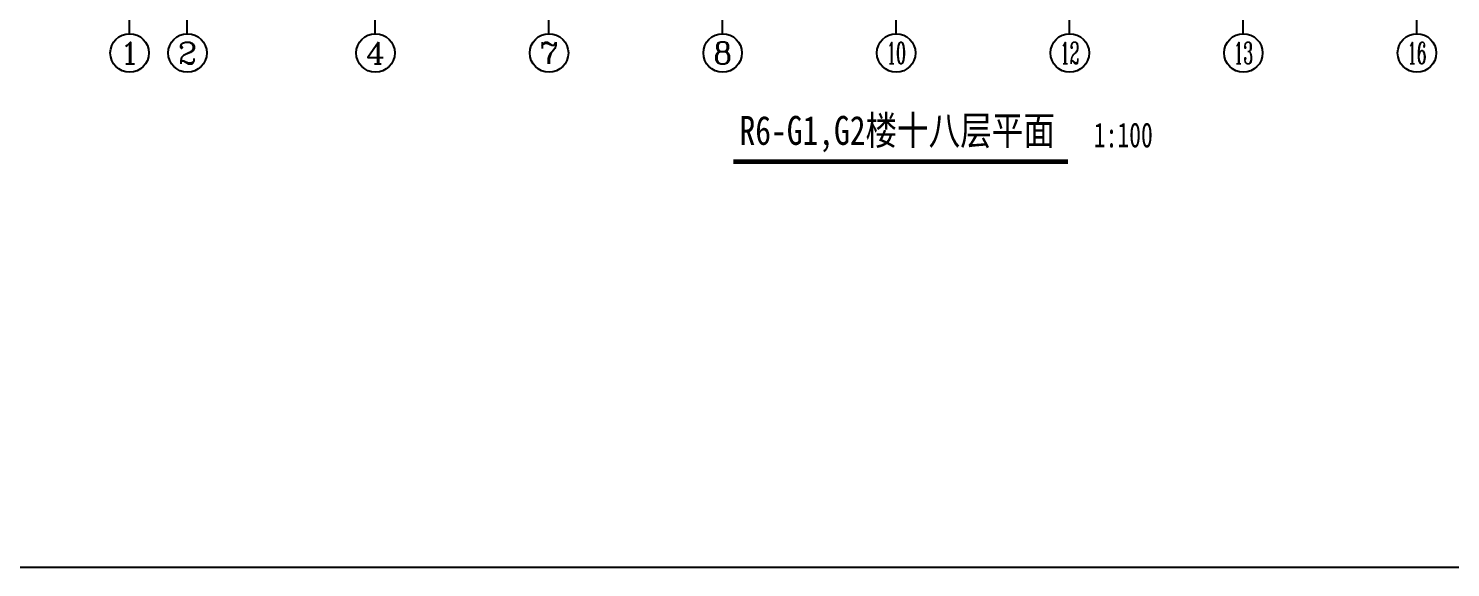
# Model space of a CAD drawing. Extents: x -170759 to 304867, y -311201 to 112352.
# Drawn here: x 57108 to 86603, y 9510 to 20687 of the extents above; entities that cross this region are included whole.
import ezdxf
from ezdxf.enums import TextEntityAlignment as Align

# ---------------------------------------------------------------- set-up
doc = ezdxf.new("R2010")
doc.units = 0
doc.layers.get('0').update_dxf_attribs({"linetype": 'CONTINUOUS'})
for name, color, linetype in [('AXIS', 3, 'CONTINUOUS'), ('AXIS_TEXT', 7, 'CONTINUOUS'), ('TEXT', 6, 'CONTINUOUS')]:
    doc.layers.add(name, color=color, linetype=linetype)
doc.styles.add('-黑体', font='SIMHEI.TTF', dxfattribs={"width": 0.8})
doc.styles.add('COMPLEX', font='COMPLEX')
doc.styles.add('SONG', font='SimSun.ttf', dxfattribs={"height": 600})

# ---------------------------------------------------------------- blocks, each defined once
blk = doc.blocks.new('_AXISO')
blk.add_circle((0, 0), 0.5)
at = {"layer": 'AXIS_TEXT', "style": 'COMPLEX', "width": 1.041667}
blk.add_attdef('A', text='', height=0.56, dxfattribs=at).set_placement((-0.25, -0.28), (0.25, -0.28), align=Align.FIT)

msp = doc.modelspace()

# ---------------------------------------------------------------- linework, layer by layer
msp.add_lwpolyline([(31836.87779, 79064.1775), (130344.26969, 79064.1775), (130344.26969, 9509.75319), (31836.87779, 9509.75319)], close=True)
at = {"layer": 'AXIS'}
for p, q in [((59194.70248, 21723.15914), (59194.70248, 20577.9391)), ((60394.70248, 21009.05845), (60394.70248, 20577.9391)), ((64294.70248, 21009.05845), (64294.70248, 20577.9391)), ((67894.70248, 21009.05845), (67894.70248, 20577.9391)), ((71494.70248, 21009.05845), (71494.70248, 20577.9391)), ((75094.70248, 21009.05845), (75094.70248, 20577.9391)), ((78694.70248, 21009.05845), (78694.70248, 20577.9391)), ((82294.70248, 21009.05845), (82294.70248, 20577.9391)), ((85894.70248, 21009.05845), (85894.70248, 20577.9391))]:
    msp.add_line(p, q, dxfattribs=at)
at = {"layer": 'TEXT', "color": 3, "const_width": 96}
msp.add_lwpolyline([(71730.13325, 17925.12241), (78667.22198, 17925.12241)], dxfattribs=at)

# ---------------------------------------------------------------- block references
at = {"layer": 'AXIS'}
ref = msp.add_blockref('_AXISO', (59205.80907, 20178.09332), dxfattribs=dict(at, xscale=800, yscale=800, zscale=800))
ref.add_attrib('A', '1', dxfattribs={"layer": 'AXIS_TEXT', "height": 448, "style": 'COMPLEX', "width": 2.083333}).set_placement((59005.80907, 19954.09332), (59405.80907, 19954.09332), align=Align.FIT)
ref = msp.add_blockref('_AXISO', (60405.80907, 20178.09332), dxfattribs=dict(at, xscale=800, yscale=800, zscale=800))
ref.add_attrib('A', '2', dxfattribs={"layer": 'AXIS_TEXT', "height": 448, "style": 'COMPLEX', "width": 1.339286}).set_placement((60205.80907, 19954.09332), (60605.80907, 19954.09332), align=Align.FIT)
ref = msp.add_blockref('_AXISO', (64305.80907, 20178.09332), dxfattribs=dict(at, xscale=800, yscale=800, zscale=800))
ref.add_attrib('A', '4', dxfattribs={"layer": 'AXIS_TEXT', "height": 448, "style": 'COMPLEX', "width": 1.171875}).set_placement((64105.80907, 19954.09332), (64505.80907, 19954.09332), align=Align.FIT)
ref = msp.add_blockref('_AXISO', (67905.80907, 20178.09332), dxfattribs=dict(at, xscale=800, yscale=800, zscale=800))
ref.add_attrib('A', '7', dxfattribs={"layer": 'AXIS_TEXT', "height": 448, "style": 'COMPLEX', "width": 1.339286}).set_placement((67705.80907, 19954.09332), (68105.80907, 19954.09332), align=Align.FIT)
ref = msp.add_blockref('_AXISO', (71505.80907, 20178.09332), dxfattribs=dict(at, xscale=800, yscale=800, zscale=800))
ref.add_attrib('A', '8', dxfattribs={"layer": 'AXIS_TEXT', "height": 448, "style": 'COMPLEX', "width": 1.339286}).set_placement((71305.80907, 19954.09332), (71705.80907, 19954.09332), align=Align.FIT)
ref = msp.add_blockref('_AXISO', (75105.80907, 20178.09332), dxfattribs=dict(at, xscale=800, yscale=800, zscale=800))
ref.add_attrib('A', '10', dxfattribs={"layer": 'AXIS_TEXT', "height": 448, "style": 'COMPLEX', "width": 0.646552}).set_placement((74905.80907, 19954.09332), (75305.80907, 19954.09332), align=Align.FIT)
ref = msp.add_blockref('_AXISO', (78705.80907, 20178.09332), dxfattribs=dict(at, xscale=800, yscale=800, zscale=800))
ref.add_attrib('A', '12', dxfattribs={"layer": 'AXIS_TEXT', "height": 448, "style": 'COMPLEX', "width": 0.646552}).set_placement((78505.80907, 19954.09332), (78905.80907, 19954.09332), align=Align.FIT)
ref = msp.add_blockref('_AXISO', (82305.80907, 20178.09332), dxfattribs=dict(at, xscale=800, yscale=800, zscale=800))
ref.add_attrib('A', '13', dxfattribs={"layer": 'AXIS_TEXT', "height": 448, "style": 'COMPLEX', "width": 0.646552}).set_placement((82105.80907, 19954.09332), (82505.80907, 19954.09332), align=Align.FIT)
ref = msp.add_blockref('_AXISO', (85905.80907, 20178.09332), dxfattribs=dict(at, xscale=800, yscale=800, zscale=800))
ref.add_attrib('A', '16', dxfattribs={"layer": 'AXIS_TEXT', "height": 448, "style": 'COMPLEX', "width": 0.646552}).set_placement((85705.80907, 19954.09332), (86105.80907, 19954.09332), align=Align.FIT)

# ---------------------------------------------------------------- texts
at = {"layer": 'TEXT', "color": 3, "ltscale": 1000, "style": 'SONG', "width": 0.8}
msp.add_text('R6-G1,G2楼十八层平面', height=600, dxfattribs=at).set_placement((71856.70046, 18273.22365))
at = {"layer": 'TEXT', "color": 3, "style": '-黑体', "width": 0.7}
msp.add_text('1:100', height=514.285714, dxfattribs=at).set_placement((79203.47257, 18221.7413))

doc.saveas('drawing.dxf')
